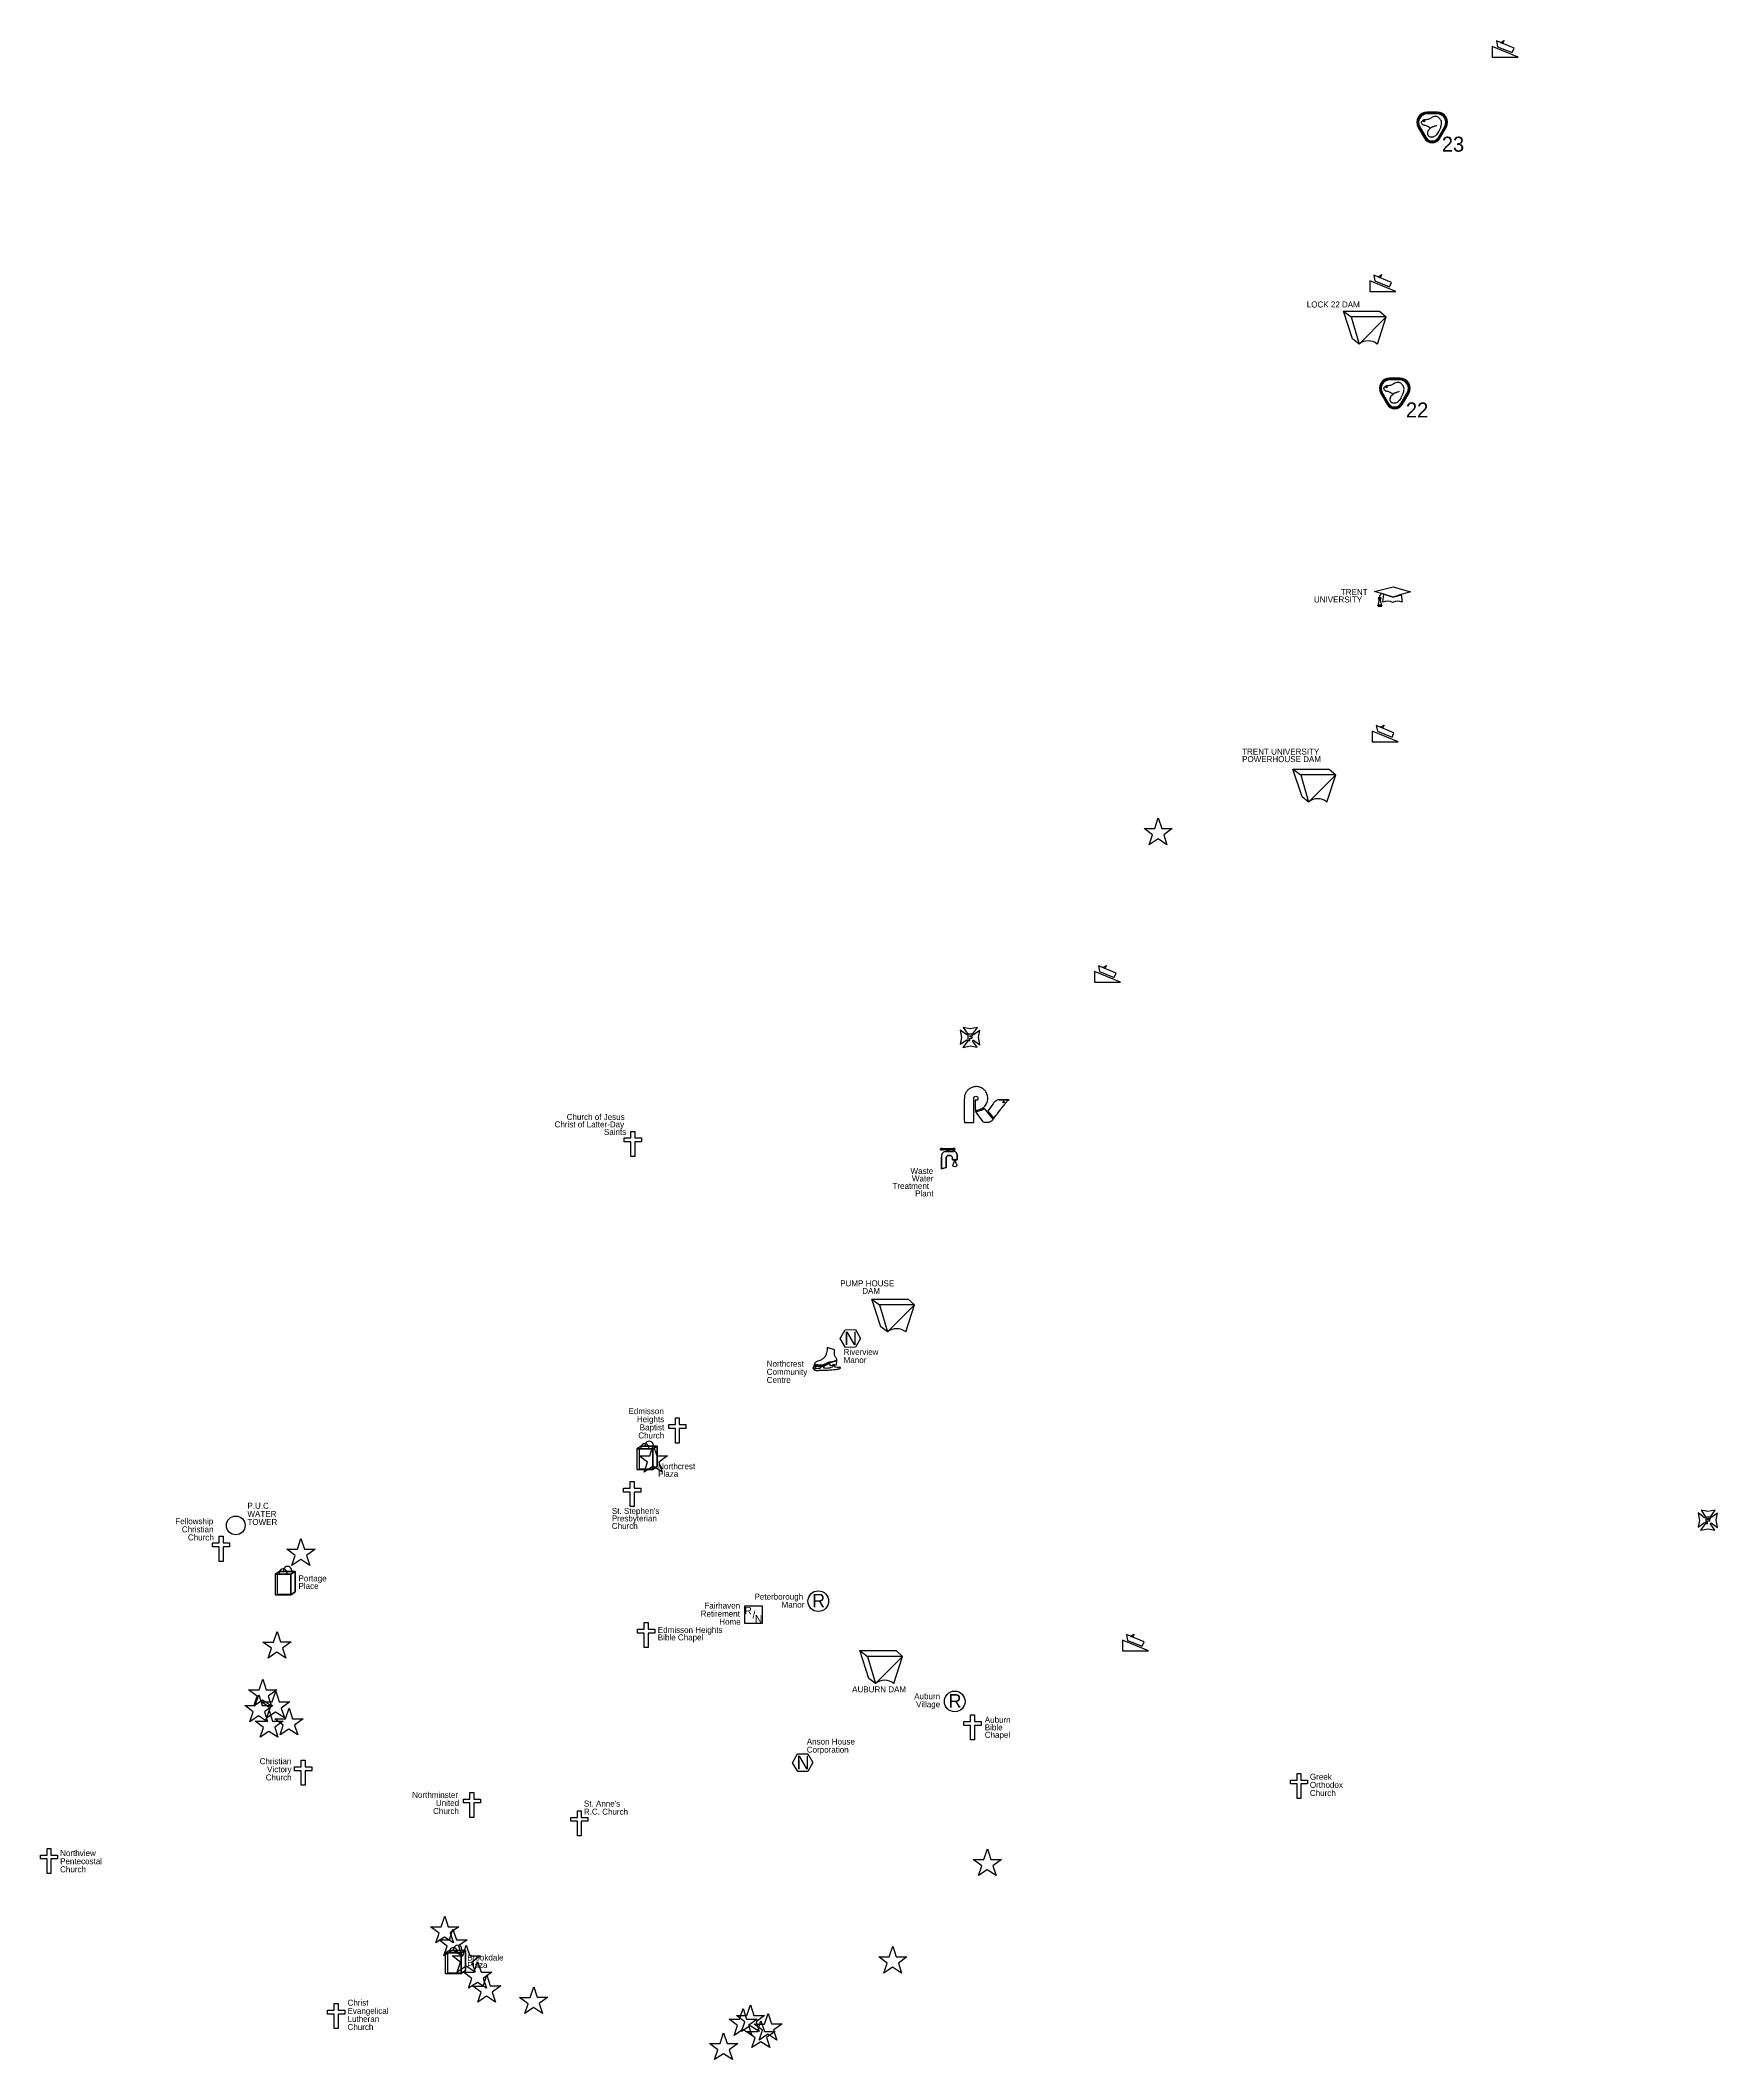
# Model space of a CAD drawing. Extents: x 709372 to 716948, y 4903261 to 4916861.
# Drawn here: x 711357 to 716948, y 4910130 to 4916861 of the extents above; entities that cross this region are included whole.
import ezdxf

# ---------------------------------------------------------------- set-up
doc = ezdxf.new("R2010")
doc.units = 0
for name, color, linetype in [('arenas', 7, 'Continuous'), ('boat ramps', 7, 'Continuous'), ('City_PUS service', 7, 'Continuous'), ('Dams', 7, 'Continuous'), ('fire_police', 7, 'Continuous'), ('Locks', 7, 'Continuous'), ('nursing homes', 7, 'Continuous'), ('points of interes', 7, 'Continuous'), ('post secondary', 7, 'Continuous'), ('religious inst_', 7, 'Continuous'), ('restaurants', 7, 'Continuous'), ('retire_nursing', 7, 'Continuous'), ('retirement homes', 7, 'Continuous'), ('shopping centre', 7, 'Continuous'), ('water towers', 7, 'Continuous')]:
    doc.layers.add(name, color=color, linetype=linetype)

msp = doc.modelspace()

# ---------------------------------------------------------------- linework, layer by layer
at = {"layer": 'arenas'}
for p, q in [((713938.8, 4912443), (713931.7, 4912436.1)), ((713937, 4912447.4), (713935.7, 4912443)), ((713943.8, 4912442.1), (713938.8, 4912443)), ((713940, 4912438.4), (713943.8, 4912442.1)), ((713960, 4912443.7), (713956.2, 4912433.5)), ((713969.7, 4912445.4), (713960, 4912443.7)), ((713968.9, 4912434.6), (713969.7, 4912445.4)), ((714004.2, 4912496.6), (713980, 4912503.4)), ((713988.7, 4912451), (713989, 4912444.2)), ((713989, 4912444.2), (714010.5, 4912445.9)), ((714005, 4912446.4), (713997.8, 4912445.7)), ((714010.5, 4912445.9), (714011.6, 4912462.2)), ((713931.7, 4912436.1), (713936.7, 4912428.9)), ((713939.6, 4912435.6), (713940, 4912438.4)), ((713940.1, 4912434), (713939.6, 4912435.6)), ((713941.7, 4912433.1), (713940.1, 4912434)), ((713956.2, 4912433.5), (713941.7, 4912433.1))]:
    msp.add_line(p, q, dxfattribs=at)
for points in [[(713935.7, 4912443), (713943.5, 4912441.7), (713953.7, 4912440.4), (713963.6, 4912440.7), (713969, 4912442.4), (713976.4, 4912445.8), (713984, 4912449.2), (713988.7, 4912451)], [(713980, 4912503.4), (713977.9, 4912485.8), (713973.3, 4912474.4), (713971.4, 4912471.8), (713963, 4912464.9), (713958.3, 4912461.6), (713945.3, 4912457.2), (713941, 4912454.4), (713938.1, 4912451), (713936.9, 4912447.1)], [(713936.9, 4912447.1), (713953.2, 4912444.8), (713959.2, 4912444.3), (713968.5, 4912445.7), (713983.5, 4912453.1), (713998.7, 4912456), (714006.3, 4912458.6), (714012, 4912462.2)], [(714011.6, 4912462.2), (714006.4, 4912459), (713998.9, 4912456.4), (713983.7, 4912453.5), (713968.7, 4912446.1), (713959.4, 4912444.7), (713953.3, 4912445.2), (713937, 4912447.4)], [(713997.8, 4912445.7), (713998.5, 4912441.5), (713996.5, 4912438.5)], [(714012, 4912462.2), (714011.9, 4912464.9), (714010.4, 4912468.5), (714008.1, 4912472.2), (714005.9, 4912476.4), (714004.4, 4912485.2), (714004.4, 4912491.8), (714004.2, 4912496.6)], [(714021.8, 4912437.8), (714008.1, 4912438.1), (714005.1, 4912439.4), (714004.6, 4912442.5), (714005, 4912446.4)], [(713936.7, 4912428.9), (713941.6, 4912427.8), (713945.8, 4912427.5)], [(713945.8, 4912427.5), (713953, 4912427.8), (713976.2, 4912428.6), (714002, 4912430.2), (714016.8, 4912432)], [(713996.5, 4912438.5), (713987.6, 4912435.5), (713968.9, 4912434.6)], [(714016.8, 4912432), (714019.6, 4912432.8), (714024.2, 4912435), (714024.7, 4912435.9), (714023.8, 4912437.2), (714021.8, 4912437.8)]]:
    msp.add_spline(points, degree=3, dxfattribs=at)
at = {"layer": 'boat ramps'}
for points in [[(716196.9, 4916840.3), (716196.9, 4916804.7), (716283.5, 4916804.6)], [(716263.1, 4916819.9), (716269.2, 4916834.5), (716210.5, 4916858.8), (716214, 4916839.6)], [(716224.5, 4916853.1), (716236.6, 4916860.6), (716231.2, 4916850.1)], [(715854.7, 4916039), (715860.8, 4916053.6), (715802.1, 4916078), (715805.7, 4916058.7)], [(715816.1, 4916072.3), (715828.3, 4916079.7), (715822.9, 4916069.3)], [(715788.6, 4916059.5), (715788.6, 4916023.8), (715875.1, 4916023.8)], [(715796.6, 4914558.4), (715796.6, 4914522.7), (715883.2, 4914522.7)], [(715862.8, 4914538), (715868.9, 4914552.6), (715810.2, 4914576.9), (715813.8, 4914557.7)], [(715824.2, 4914571.2), (715836.3, 4914578.6), (715831, 4914568.2)], [(714870.8, 4913757.4), (714870.8, 4913721.7), (714957.4, 4913721.6)], [(714936.9, 4913736.9), (714943, 4913751.5), (714884.4, 4913775.8), (714887.9, 4913756.6)], [(714898.4, 4913770.2), (714910.5, 4913777.6), (714905.1, 4913767.1)], [(714963.8, 4911528.5), (714963.8, 4911492.8), (715050.4, 4911492.7)], [(715029.9, 4911508), (715036, 4911522.6), (714977.3, 4911546.9), (714980.9, 4911527.7)], [(714991.4, 4911541.2), (715003.5, 4911548.7), (714998.1, 4911538.2)]]:
    msp.add_lwpolyline(points, close=True, dxfattribs=at)
at = {"layer": 'City_PUS service'}
for p, q in [((714360.7, 4913138.2), (714360.9, 4913099.2)), ((714360.9, 4913099.2), (714360.7, 4913138.2)), ((714380.6, 4913157.5), (714373.9, 4913157.5)), ((714373.9, 4913157.5), (714373.9, 4913157.5)), ((714373.9, 4913157.5), (714373.9, 4913157.5)), ((714373.9, 4913157.5), (714380.6, 4913157.5)), ((714376.8, 4913103.3), (714376.8, 4913138.2)), ((714376.8, 4913138.2), (714376.8, 4913103.3)), ((714380.6, 4913163.9), (714380.6, 4913163.9)), ((714382.2, 4913143.6), (714390.9, 4913143.6)), ((714390.9, 4913143.6), (714382.2, 4913143.6)), ((714383, 4913163.9), (714383, 4913163.9)), ((714402.2, 4913157.5), (714383, 4913157.5)), ((714383, 4913157.5), (714402.2, 4913157.5)), ((714397.1, 4913134.8), (714397.1, 4913129.5)), ((714397.1, 4913129.5), (714397.1, 4913134.8)), ((714397.1, 4913129.5), (714413.1, 4913129.5)), ((714413.1, 4913129.5), (714397.1, 4913129.5)), ((714398.3, 4913166.7), (714398.5, 4913166.8)), ((714405.7, 4913129.3), (714405.7, 4913129.3)), ((714405.7, 4913129.3), (714405.7, 4913129.3)), ((714413.1, 4913129.5), (714413.1, 4913146.6)), ((714413.1, 4913146.6), (714413.1, 4913129.5)), ((714360.9, 4913099.2), (714376.8, 4913103.3)), ((714376.8, 4913103.3), (714360.9, 4913099.2))]:
    msp.add_line(p, q, dxfattribs=at)
for points in [[(714398.5, 4913166.8), (714381.5, 4913165.6), (714363.6, 4913166.7)], [(714363.6, 4913166.7), (714381.5, 4913165.6), (714398.5, 4913166.8)], [(714363.8, 4913162.7), (714380.6, 4913163.9)], [(714380.6, 4913163.9), (714363.8, 4913162.7)], [(714380.6, 4913163.9), (714380.6, 4913157.5)], [(714380.6, 4913157.5), (714380.6, 4913163.9)], [(714383, 4913157.5), (714383, 4913163.9)], [(714383, 4913163.9), (714398.2, 4913162.7)], [(714398.2, 4913162.7), (714383, 4913163.9)], [(714383, 4913163.9), (714383, 4913157.5)]]:
    msp.add_lwpolyline(points, dxfattribs=at)
for centre, radius, start, end in [((714377, 4913141.3), 16.5, 100.74943, 190.74943), ((714377, 4913141.3), 16.5, 100.74943, 190.74943), ((714382.2, 4913138.2), 5.46, 90.01102, 180), ((714382.2, 4913138.2), 5.46, 90.01102, 180), ((714389.8, 4913136.3), 7.46, 349.07658, 81.548), ((714389.8, 4913136.3), 7.46, 349.07659, 81.54801), ((714402.2, 4913146.6), 10.9, 0, 90), ((714402.2, 4913146.6), 10.9, 0, 90)]:
    msp.add_arc(centre, radius, start, end, dxfattribs=at)
for points in [[(714363.6, 4913166.7), (714361.2, 4913167.2), (714359.2, 4913167.3), (714357.7, 4913166.4), (714357.1, 4913164.9), (714357.7, 4913163), (714360.8, 4913162.2), (714363.8, 4913162.7)], [(714363.8, 4913162.7), (714360.8, 4913162.2), (714357.7, 4913163), (714357.1, 4913164.9), (714357.7, 4913166.4), (714359.2, 4913167.3), (714361.2, 4913167.2), (714363.6, 4913166.7)], [(714398.2, 4913162.7), (714401.5, 4913162.2), (714404.5, 4913163.1), (714405.2, 4913165), (714404.6, 4913166.5), (714403.1, 4913167.4), (714401.1, 4913167.2), (714398.3, 4913166.7)], [(714398.3, 4913166.7), (714401.1, 4913167.2), (714403.1, 4913167.4), (714404.6, 4913166.5), (714405.2, 4913165), (714404.5, 4913163.1), (714401.5, 4913162.2), (714398.2, 4913162.7)], [(714405.7, 4913129.3), (714402.9, 4913121.2), (714401.9, 4913118.9), (714399.5, 4913114), (714399.1, 4913109.1), (714411.3, 4913108.4), (714411.3, 4913114.6), (714409.2, 4913118.8), (714407.1, 4913123.9), (714405.7, 4913129.3)]]:
    msp.add_spline(points, degree=3, dxfattribs=at)
at = {"layer": 'Dams'}
for p, q in [((715700.4, 4915957.9), (715726, 4915938.7)), ((715532.4, 4914431.5), (715558.1, 4914412.3)), ((714128.5, 4912665.2), (714154.2, 4912646)), ((714088.8, 4911493.4), (714114.5, 4911474.2))]:
    msp.add_line(p, q, dxfattribs=at)
for points in [[(715752.6, 4915848.4), (715730.6, 4915865.3), (715700.4, 4915957.9), (715821.2, 4915957.9), (715842.9, 4915938.7)], [(715584.6, 4914322), (715562.6, 4914338.9), (715532.4, 4914431.5), (715653.3, 4914431.5), (715674.9, 4914412.3)], [(714180.7, 4912555.7), (714158.7, 4912572.7), (714128.5, 4912665.2), (714249.4, 4912665.2), (714271, 4912646)], [(714141.1, 4911384), (714119.1, 4911400.9), (714088.8, 4911493.4), (714209.7, 4911493.4), (714231.3, 4911474.2)]]:
    msp.add_lwpolyline(points, close=True, dxfattribs=at)
for points in [[(715813.7, 4915848.4), (715842.9, 4915938.7), (715726, 4915938.7), (715752.6, 4915848.4)], [(715645.7, 4914322), (715674.9, 4914412.3), (715558.1, 4914412.3), (715584.6, 4914322)], [(714241.8, 4912555.7), (714271, 4912646), (714154.2, 4912646), (714180.7, 4912555.7)], [(714202.1, 4911384), (714231.3, 4911474.2), (714114.5, 4911474.2), (714141.1, 4911384)]]:
    msp.add_lwpolyline(points, dxfattribs=at)
for centre in [(715783.1, 4915810.6), (715615.1, 4914284.2), (714211.3, 4912517.9), (714171.6, 4911346.1)]:
    msp.add_arc(centre, 48.6, 51.09586, 128.90414, dxfattribs=at)
at = {"layer": 'fire_police'}
for points in [[(714445.3, 4913545.5), (714423.4, 4913561.6), (714428, 4913536.8), (714423.6, 4913514.4), (714445.1, 4913529.3)], [(714448.3, 4913526), (714432.2, 4913504.2), (714457.1, 4913508.8), (714479.4, 4913504.4), (714464.5, 4913525.8)], [(714464.8, 4913548.6), (714480.8, 4913570.4), (714456, 4913565.8), (714433.6, 4913570.2), (714448.5, 4913548.7)], [(714467.6, 4913528.7), (714488.8, 4913513.2), (714484.2, 4913538), (714488.6, 4913560.4), (714467.7, 4913545.8)], [(716904.3, 4911936.6), (716882.5, 4911952.6), (716887, 4911927.8), (716882.6, 4911905.4), (716904.1, 4911920.4)], [(716907.3, 4911917.1), (716891.3, 4911895.3), (716916.1, 4911899.9), (716938.5, 4911895.4), (716923.5, 4911916.9)], [(716923.8, 4911939.6), (716939.8, 4911961.4), (716915, 4911956.8), (716892.6, 4911961.3), (716907.6, 4911939.8)], [(716926.6, 4911919.8), (716947.8, 4911904.2), (716943.2, 4911929), (716947.7, 4911951.4), (716926.7, 4911936.8)]]:
    msp.add_lwpolyline(points, dxfattribs=at)
for points in [[(714454.9, 4913534.9), (714463.4, 4913534.9), (714463.4, 4913539.9), (714454.9, 4913539.9), (714454.9, 4913542.7), (714464.6, 4913542.7), (714464.6, 4913547.7), (714449.2, 4913547.7), (714449.2, 4913526.8), (714454.9, 4913526.8)], [(716913.9, 4911926), (716922.4, 4911926), (716922.4, 4911931), (716913.9, 4911931), (716913.9, 4911933.8), (716923.6, 4911933.8), (716923.6, 4911938.8), (716908.2, 4911938.8), (716908.2, 4911917.8), (716913.9, 4911917.8)]]:
    msp.add_lwpolyline(points, close=True, dxfattribs=at)
for centre, start, end in [((714456.5, 4913537.3), 214.87827, 233.7079), ((714456.5, 4913537.3), 124.92819, 143.81675), ((714456.5, 4913537.3), 304.82976, 322.27634), ((714456.5, 4913537.3), 37.33532, 53.6939), ((716915.6, 4911928.4), 214.87827, 233.7079), ((716915.6, 4911928.4), 124.92819, 143.81675), ((716915.6, 4911928.4), 304.82976, 322.27634), ((716915.6, 4911928.4), 37.33532, 53.6939)]:
    msp.add_arc(centre, 14, start, end, dxfattribs=at)
at = {"layer": 'Locks'}
for p, q in [((715959.2, 4916588.4), (715959.2, 4916588.4)), ((715834.2, 4915701.8), (715834.2, 4915701.8))]:
    msp.add_line(p, q, dxfattribs=at)
for points in [[(716013.9, 4916621.3), (715979.4, 4916621.3)], [(716013.9, 4916615.6), (715979.4, 4916615.6)], [(716014.5, 4916617.5), (715979.9, 4916617.5)], [(715950.1, 4916570.6), (715971.1, 4916534.4)], [(715953.6, 4916571.9), (715974.5, 4916535.6)], [(715955.1, 4916573.5), (715976, 4916537.2)], [(716017.3, 4916537.2), (716038.2, 4916573.5)], [(716019.9, 4916535.6), (716040.8, 4916571.9)], [(716022.2, 4916534.4), (716043.1, 4916570.6)], [(715825.1, 4915684.1), (715846, 4915647.8)], [(715828.6, 4915685.3), (715849.5, 4915649.1)], [(715830, 4915686.9), (715850.9, 4915650.7)], [(715888.9, 4915734.7), (715854.3, 4915734.7)], [(715888.9, 4915729), (715854.3, 4915729)], [(715889.4, 4915730.9), (715854.9, 4915730.9)], [(715892.2, 4915650.7), (715913.2, 4915686.9)], [(715894.8, 4915649.1), (715915.7, 4915685.3)], [(715897.2, 4915647.8), (715918.1, 4915684.1)]]:
    msp.add_lwpolyline(points, dxfattribs=at)
for centre in [(715969.1, 4916591.4), (715844.1, 4915704.9)]:
    msp.add_circle(centre, 2.26, dxfattribs=at)
for centre, radius, start, end in [((715979.4, 4916587.5), 33.8, 90, 209.99993), ((715979.9, 4916587.1), 30.4, 90, 209.99993), ((715979.4, 4916587.5), 28.1, 90, 209.99993), ((716013.9, 4916587.5), 33.8, 330.00007, 90), ((716013.9, 4916587.5), 28.1, 330.00007, 90), ((716014.5, 4916587.1), 30.4, 330.00007, 90), ((715996.6, 4916549.1), 29.5, 209.99999, 330.00001), ((715997.2, 4916548.7), 26.2, 209.99999, 330.00001), ((715996.6, 4916549.1), 23.9, 209.99999, 330.00001), ((715854.3, 4915700.9), 33.8, 90, 209.99993), ((715854.9, 4915700.5), 30.4, 90, 209.99993), ((715854.3, 4915700.9), 28.1, 90, 209.99993), ((715888.9, 4915700.9), 33.8, 330.00007, 90), ((715888.9, 4915700.9), 28.1, 330.00007, 90), ((715889.4, 4915700.5), 30.4, 330.00007, 90), ((715871.6, 4915662.6), 29.5, 209.99999, 330.00001), ((715872.2, 4915662.1), 26.2, 209.99999, 330.00001), ((715871.6, 4915662.6), 23.9, 209.99999, 330.00001)]:
    msp.add_arc(centre, radius, start, end, dxfattribs=at)
for points in [[(715959.2, 4916588.4), (715959.2, 4916588.2), (715960, 4916585.9), (715961.7, 4916582.9), (715965.5, 4916579.5), (715967.5, 4916578.7), (715971.5, 4916578.4), (715974.5, 4916577.6), (715978.2, 4916576.1), (715985.2, 4916572.4), (715987.7, 4916570.6), (715989.9, 4916568), (715993.4, 4916570.3)], [(715993.4, 4916570.3), (715987.8, 4916564.9), (715983.1, 4916559.7), (715981, 4916554.3), (715980.6, 4916548.4), (715982.2, 4916544.6), (715986.4, 4916540.4), (715993.1, 4916538.7), (716000.4, 4916539.4), (716006.6, 4916542.6), (716013.5, 4916548.4), (716017.7, 4916555.1), (716021.7, 4916563.2), (716025.6, 4916573), (716027.4, 4916581.7), (716027.2, 4916589.8), (716024.3, 4916596), (716021.1, 4916600.7), (716016.9, 4916604.1), (716011, 4916606.3), (716003.8, 4916606.5), (715996.7, 4916604.1), (715991.1, 4916600.9), (715985.6, 4916598), (715979.6, 4916596.4), (715973.9, 4916595.8), (715969.7, 4916596), (715966.7, 4916594.8), (715963.7, 4916592.6), (715961.5, 4916590.2), (715959.2, 4916588.4)], [(715993.2, 4916570.1), (715995.7, 4916571.8), (715999.8, 4916573.3), (716004.1, 4916574.6), (716008.4, 4916576.3), (716012.3, 4916577.7)], [(715834.2, 4915701.8), (715834.1, 4915701.6), (715835, 4915699.4), (715836.6, 4915696.4), (715840.4, 4915693), (715842.4, 4915692.1), (715846.4, 4915691.8), (715849.5, 4915691), (715853.1, 4915689.5), (715860.2, 4915685.9), (715862.6, 4915684.1), (715864.8, 4915681.4), (715868.4, 4915683.7)], [(715868.4, 4915683.7), (715862.8, 4915678.4), (715858.1, 4915673.1), (715855.9, 4915667.7), (715855.5, 4915661.9), (715857.2, 4915658), (715861.4, 4915653.8), (715868, 4915652.2), (715875.3, 4915652.8), (715881.5, 4915656), (715888.4, 4915661.9), (715892.6, 4915668.5), (715896.7, 4915676.6), (715900.5, 4915686.5), (715902.3, 4915695.2), (715902.1, 4915703.2), (715899.3, 4915709.5), (715896.1, 4915714.1), (715891.8, 4915717.5), (715886, 4915719.8), (715878.7, 4915720), (715871.7, 4915717.5), (715866, 4915714.3), (715860.6, 4915711.5), (715854.5, 4915709.9), (715848.9, 4915709.3), (715844.7, 4915709.5), (715841.6, 4915708.3), (715838.6, 4915706), (715836.4, 4915703.6), (715834.2, 4915701.8)], [(715868.1, 4915683.6), (715870.6, 4915685.3), (715874.8, 4915686.8), (715879.1, 4915688.1), (715883.3, 4915689.7), (715887.2, 4915691.1)]]:
    msp.add_spline(points, degree=3, dxfattribs=at)
at = {"layer": 'nursing homes'}
for points in [[(714074.6, 4912504.6), (714040.6, 4912504.4), (714023.4, 4912533.7), (714040.2, 4912563.3), (714074.2, 4912563.5), (714091.4, 4912534.2)], [(713915.5, 4911090.9), (713881.6, 4911090.7), (713864.4, 4911120), (713881.2, 4911149.6), (713915.2, 4911149.8), (713932.3, 4911120.5)]]:
    msp.add_lwpolyline(points, close=True, dxfattribs=at)
at = {"layer": 'points of interes'}
for p, q in [((714469, 4913254.2), (714469, 4913335.7)), ((714473.3, 4913327.8), (714473.3, 4913295.2)), ((714553.1, 4913329.7), (714586.1, 4913329.6)), ((714586.1, 4913329.6), (714554.2, 4913329.9)), ((714437.3, 4913254.2), (714469, 4913254.2)), ((714473.3, 4913295.2), (714473.3, 4913295.2)), ((714499.6, 4913256.2), (714474.4, 4913291.4)), ((714502.8, 4913301), (714533.5, 4913264)), ((714515.2, 4913291.9), (714535.2, 4913267.1))]:
    msp.add_line(p, q, dxfattribs=at)
msp.add_circle((714568.1, 4913322), 2.51, dxfattribs=at)
msp.add_arc((714477.2, 4913330.2), 38.9, 265.8525, 311.30657, dxfattribs=at)
for points in [[(714473.3, 4913295.2), (714481.3, 4913295.4), (714495.5, 4913300.7), (714507.7, 4913311.1), (714514.5, 4913326.1), (714514.5, 4913342.5), (714509.2, 4913355.9), (714502.6, 4913363.8), (714492, 4913370.6), (714478.1, 4913373.4), (714465.2, 4913371.9), (714455.3, 4913367.1), (714447.4, 4913361), (714440.9, 4913350.6), (714437.6, 4913340.7), (714437.3, 4913337.7), (714437.3, 4913254.2)], [(714469, 4913335.7), (714470.2, 4913339.1), (714481.4, 4913338.8), (714482.4, 4913334.3), (714481.6, 4913330.8), (714479.5, 4913328.4), (714476.8, 4913327.8), (714473.3, 4913327.8)], [(714554.2, 4913329.9), (714549.4, 4913329.3), (714543.3, 4913326.3), (714536.2, 4913320.5), (714533.2, 4913316.2), (714515.2, 4913291.9)], [(714535.2, 4913267.1), (714567.6, 4913309.3), (714575.7, 4913319.7), (714581.8, 4913326.6), (714586.1, 4913329.6)], [(714533.5, 4913264), (714526.6, 4913258), (714517.3, 4913253.9), (714507.7, 4913253.7), (714500.6, 4913255.2), (714499.6, 4913256.2)]]:
    msp.add_spline(points, degree=3, dxfattribs=at)
at = {"layer": 'post secondary'}
for p, q in [((715804.7, 4915024.2), (715866, 4915039.6)), ((715834.9, 4915014.4), (715804.7, 4915024.2)), ((715819.3, 4914998.8), (715815.2, 4914976.2)), ((715823.3, 4914999.3), (715819.3, 4914998.8)), ((715828.3, 4914976.2), (715823.3, 4914999.3)), ((715831.7, 4914987.7), (715834.9, 4915014.4)), ((715834.8, 4915014.3), (715866, 4915004.4)), ((715834.9, 4915014.4), (715866, 4915004.4)), ((715866, 4915004.4), (715834.9, 4915014.4)), ((715866, 4915039.6), (715924.2, 4915022.9)), ((715866, 4915004.4), (715893.5, 4915013.1)), ((715893.5, 4915013.1), (715866, 4915004.4)), ((715866, 4915004.4), (715893.4, 4915012.9)), ((715924.2, 4915022.9), (715893.5, 4915013.1)), ((715893.5, 4915013.1), (715896.2, 4914988.1)), ((715815.2, 4914976.2), (715828.3, 4914976.2))]:
    msp.add_line(p, q, dxfattribs=at)
msp.add_circle((715821.3, 4915001.2), 3.88, dxfattribs=at)
for centre, radius, start, end in [((715832.7, 4915005.1), 12, 96.65242, 199.07165), ((715848, 4914957.3), 34.4, 60.24649, 118.20356), ((715881.6, 4914956), 35.3, 65.51037, 117.81191)]:
    msp.add_arc(centre, radius, start, end, dxfattribs=at)
msp.add_ellipse((715821.8, 4914976.4), major_axis=(6.77, 0), ratio=0.490572, dxfattribs=at)
at = {"layer": 'religious inst_'}
for points in [[(713326, 4913189.3), (713303.8, 4913189.3), (713303.8, 4913202.3), (713326, 4913202.3)], [(713326, 4913202.3), (713326, 4913224.3), (713339, 4913224.3), (713339, 4913202.3)], [(713339, 4913189.3), (713339, 4913140.9), (713326, 4913140.9), (713326, 4913189.3)], [(713339, 4913202.3), (713361.1, 4913202.3), (713361.1, 4913189.3), (713339, 4913189.3)], [(713474.1, 4912233.9), (713451.9, 4912233.9), (713451.9, 4912246.8), (713474.1, 4912246.8)], [(713474.1, 4912246.8), (713474.1, 4912268.9), (713487.1, 4912268.9), (713487.1, 4912246.8)], [(713487.1, 4912246.8), (713509.3, 4912246.8), (713509.3, 4912233.9), (713487.1, 4912233.9)], [(713487.1, 4912233.9), (713487.1, 4912185.5), (713474.1, 4912185.5), (713474.1, 4912233.9)], [(713323.3, 4912035.1), (713323.3, 4912057.1), (713336.3, 4912057.1), (713336.3, 4912035.1)], [(713323.3, 4912022.1), (713301.2, 4912022.1), (713301.2, 4912035.1), (713323.3, 4912035.1)], [(713336.3, 4912022.1), (713336.3, 4911973.7), (713323.3, 4911973.7), (713323.3, 4912022.1)], [(713336.3, 4912035.1), (713358.5, 4912035.1), (713358.5, 4912022.1), (713336.3, 4912022.1)], [(711953.2, 4911839.5), (711931, 4911839.5), (711931, 4911852.5), (711953.2, 4911852.5)], [(711953.2, 4911852.5), (711953.2, 4911874.5), (711966.2, 4911874.5), (711966.2, 4911852.5)], [(711966.2, 4911839.5), (711966.2, 4911791.1), (711953.2, 4911791.1), (711953.2, 4911839.5)], [(711966.2, 4911852.5), (711988.3, 4911852.5), (711988.3, 4911839.5), (711966.2, 4911839.5)], [(713370.4, 4911565), (713370.4, 4911587), (713383.4, 4911587), (713383.4, 4911565)], [(713370.4, 4911552), (713348.2, 4911552), (713348.2, 4911565), (713370.4, 4911565)], [(713383.4, 4911552), (713383.4, 4911503.6), (713370.4, 4911503.6), (713370.4, 4911552)], [(713383.4, 4911565), (713405.5, 4911565), (713405.5, 4911552), (713383.4, 4911552)], [(714457.8, 4911244.2), (714435.6, 4911244.2), (714435.6, 4911257.1), (714457.8, 4911257.1)], [(714457.8, 4911257.1), (714457.8, 4911279.2), (714470.8, 4911279.2), (714470.8, 4911257.1)], [(714470.8, 4911244.2), (714470.8, 4911195.8), (714457.8, 4911195.8), (714457.8, 4911244.2)], [(714470.8, 4911257.1), (714492.9, 4911257.1), (714492.9, 4911244.2), (714470.8, 4911244.2)], [(712226.7, 4911093), (712204.5, 4911093), (712204.5, 4911106), (712226.7, 4911106)], [(712226.7, 4911106), (712226.7, 4911128), (712239.7, 4911128), (712239.7, 4911106)], [(712239.7, 4911106), (712261.9, 4911106), (712261.9, 4911093), (712239.7, 4911093)], [(712239.7, 4911093), (712239.7, 4911044.6), (712226.7, 4911044.6), (712226.7, 4911093)], [(715545.9, 4911049), (715523.7, 4911049), (715523.7, 4911062), (715545.9, 4911062)], [(715545.9, 4911062), (715545.9, 4911084), (715558.8, 4911084), (715558.8, 4911062)], [(715558.8, 4911049), (715558.8, 4911000.6), (715545.9, 4911000.6), (715545.9, 4911049)], [(715558.8, 4911062), (715581, 4911062), (715581, 4911049), (715558.8, 4911049)], [(712789.4, 4910986), (712767.2, 4910986), (712767.2, 4910998.9), (712789.4, 4910998.9)], [(712789.4, 4910998.9), (712789.4, 4911020.9), (712802.3, 4911020.9), (712802.3, 4910998.9)], [(712802.3, 4910986), (712802.3, 4910937.5), (712789.4, 4910937.5), (712789.4, 4910986)], [(712802.3, 4910998.9), (712824.5, 4910998.9), (712824.5, 4910986), (712802.3, 4910986)], [(713147.2, 4910924.8), (713125, 4910924.8), (713125, 4910937.7), (713147.2, 4910937.7)], [(713147.2, 4910937.7), (713147.2, 4910959.7), (713160.1, 4910959.7), (713160.1, 4910937.7)], [(713160.1, 4910924.8), (713160.1, 4910876.3), (713147.2, 4910876.3), (713147.2, 4910924.8)], [(713160.1, 4910937.7), (713182.3, 4910937.7), (713182.3, 4910924.8), (713160.1, 4910924.8)], [(711379.6, 4910812.3), (711379.6, 4910834.3), (711392.6, 4910834.3), (711392.6, 4910812.3)], [(711379.6, 4910799.3), (711357.5, 4910799.3), (711357.5, 4910812.3), (711379.6, 4910812.3)], [(711392.6, 4910799.3), (711392.6, 4910750.9), (711379.6, 4910750.9), (711379.6, 4910799.3)], [(711392.6, 4910812.3), (711414.8, 4910812.3), (711414.8, 4910799.3), (711392.6, 4910799.3)], [(712336.8, 4910282.2), (712314.6, 4910282.2), (712314.6, 4910295.2), (712336.8, 4910295.2)], [(712336.8, 4910295.2), (712336.8, 4910317.2), (712349.8, 4910317.2), (712349.8, 4910295.2)], [(712349.8, 4910295.2), (712371.9, 4910295.2), (712371.9, 4910282.2), (712349.8, 4910282.2)], [(712349.8, 4910282.2), (712349.8, 4910233.8), (712336.8, 4910233.8), (712336.8, 4910282.2)]]:
    msp.add_lwpolyline(points, dxfattribs=at)
at = {"layer": 'restaurants'}
for points in [[(715036.4, 4914233.5), (715071.6, 4914233.5), (715083.4, 4914269.1), (715094.9, 4914233.7), (715130.3, 4914233.7), (715101.8, 4914212.7), (715112.5, 4914179.7), (715082.6, 4914199.3), (715053.4, 4914179.7), (715064.5, 4914212.5)], [(713353.3, 4912142.6), (713388.5, 4912142.6), (713400.4, 4912178.2), (713411.8, 4912142.8), (713447.2, 4912142.8), (713418.8, 4912121.9), (713429.4, 4912088.9), (713399.6, 4912108.4), (713370.3, 4912088.9), (713381.4, 4912121.7)], [(712179, 4911831.4), (712214.2, 4911831.4), (712226, 4911867), (712237.5, 4911831.6), (712272.9, 4911831.6), (712244.4, 4911810.7), (712255.1, 4911777.6), (712225.2, 4911797.2), (712196, 4911777.6), (712207.1, 4911810.5)], [(712099.3, 4911522.2), (712134.5, 4911522.2), (712146.4, 4911557.8), (712157.8, 4911522.4), (712193.2, 4911522.4), (712164.8, 4911501.4), (712175.4, 4911468.4), (712145.6, 4911488), (712116.3, 4911468.4), (712127.4, 4911501.2)], [(712051.4, 4911362.5), (712086.6, 4911362.5), (712098.5, 4911398.1), (712109.9, 4911362.7), (712145.3, 4911362.7), (712116.9, 4911341.7), (712127.5, 4911308.7), (712097.7, 4911328.3), (712068.4, 4911308.7), (712079.5, 4911341.5)], [(712038.7, 4911310.1), (712073.9, 4911310.1), (712085.8, 4911345.7), (712097.2, 4911310.3), (712132.6, 4911310.3), (712104.1, 4911289.3), (712114.8, 4911256.3), (712085, 4911275.9), (712055.7, 4911256.3), (712066.8, 4911289.1)], [(712094.8, 4911322.9), (712130, 4911322.9), (712141.9, 4911358.4), (712153.3, 4911323), (712188.7, 4911323), (712160.2, 4911302.1), (712170.9, 4911269.1), (712141.1, 4911288.6), (712111.8, 4911269.1), (712122.9, 4911301.9)], [(712139.2, 4911266.3), (712174.4, 4911266.3), (712186.2, 4911301.9), (712197.7, 4911266.5), (712233.1, 4911266.5), (712204.6, 4911245.5), (712215.3, 4911212.5), (712185.4, 4911232.1), (712156.2, 4911212.5), (712167.2, 4911245.3)], [(712073, 4911258.7), (712108.2, 4911258.7), (712120.1, 4911294.3), (712131.5, 4911258.9), (712166.9, 4911258.9), (712138.4, 4911237.9), (712149.1, 4911204.9), (712119.3, 4911224.5), (712090, 4911204.9), (712101.1, 4911237.7)], [(714466.8, 4910797.4), (714502, 4910797.4), (714513.8, 4910833), (714525.3, 4910797.6), (714560.7, 4910797.6), (714532.2, 4910776.6), (714542.9, 4910743.6), (714513, 4910763.1), (714483.8, 4910743.6), (714494.9, 4910776.4)], [(712658.2, 4910573.2), (712693.4, 4910573.2), (712705.2, 4910608.8), (712716.7, 4910573.4), (712752.1, 4910573.4), (712723.6, 4910552.5), (712734.3, 4910519.5), (712704.5, 4910539), (712675.2, 4910519.5), (712686.3, 4910552.3)], [(712685.6, 4910529.9), (712720.8, 4910529.9), (712732.6, 4910565.5), (712744.1, 4910530.1), (712779.5, 4910530.1), (712751, 4910509.1), (712761.7, 4910476.1), (712731.8, 4910495.7), (712702.6, 4910476.1), (712713.6, 4910508.9)], [(712730, 4910475.9), (712765.2, 4910475.9), (712777, 4910511.5), (712788.5, 4910476.1), (712823.9, 4910476.1), (712795.4, 4910455.1), (712806.1, 4910422.1), (712776.2, 4910441.6), (712747, 4910422.1), (712758, 4910454.9)], [(714151.9, 4910472.5), (714187, 4910472.5), (714198.9, 4910508.1), (714210.4, 4910472.7), (714245.7, 4910472.7), (714217.3, 4910451.7), (714228, 4910418.7), (714198.1, 4910438.3), (714168.9, 4910418.7), (714179.9, 4910451.5)], [(712767.8, 4910421.9), (712803, 4910421.9), (712814.9, 4910457.5), (712826.3, 4910422.1), (712861.7, 4910422.1), (712833.3, 4910401.2), (712843.9, 4910368.2), (712814.1, 4910387.7), (712784.8, 4910368.2), (712795.9, 4910401)], [(712798.3, 4910375.7), (712833.5, 4910375.7), (712845.3, 4910411.3), (712856.8, 4910375.9), (712892.2, 4910375.9), (712863.7, 4910354.9), (712874.4, 4910321.9), (712844.5, 4910341.5), (712815.3, 4910321.9), (712826.3, 4910354.7)], [(712954.9, 4910337.8), (712990, 4910337.8), (713001.9, 4910373.4), (713013.4, 4910338), (713048.7, 4910338), (713020.3, 4910317), (713030.9, 4910284), (713001.1, 4910303.5), (712971.9, 4910284), (712982.9, 4910316.8)], [(713652.7, 4910264.9), (713687.9, 4910264.9), (713699.8, 4910300.5), (713711.3, 4910265.1), (713746.6, 4910265.1), (713718.2, 4910244.1), (713728.8, 4910211.1), (713699, 4910230.6), (713669.7, 4910211.1), (713680.8, 4910243.9)], [(713677.4, 4910277.5), (713712.6, 4910277.5), (713724.4, 4910313.1), (713735.9, 4910277.7), (713771.3, 4910277.7), (713742.8, 4910256.7), (713753.5, 4910223.7), (713723.7, 4910243.3), (713694.4, 4910223.7), (713705.5, 4910256.5)], [(713712.2, 4910224.3), (713747.4, 4910224.3), (713759.3, 4910259.9), (713770.7, 4910224.5), (713806.1, 4910224.5), (713777.7, 4910203.6), (713788.3, 4910170.5), (713758.5, 4910190.1), (713729.2, 4910170.5), (713740.3, 4910203.4)], [(713736.1, 4910249), (713771.3, 4910249), (713783.2, 4910284.6), (713794.6, 4910249.2), (713830, 4910249.2), (713801.5, 4910228.3), (713812.2, 4910195.2), (713782.4, 4910214.8), (713753.1, 4910195.2), (713764.2, 4910228.1)], [(713587.8, 4910184.1), (713623, 4910184.1), (713634.9, 4910219.7), (713646.3, 4910184.3), (713681.7, 4910184.3), (713653.2, 4910163.4), (713663.9, 4910130.3), (713634.1, 4910149.9), (713604.8, 4910130.3), (713615.9, 4910163.2)]]:
    msp.add_lwpolyline(points, close=True, dxfattribs=at)
at = {"layer": 'retire_nursing'}
msp.add_lwpolyline([(713705, 4911642.6), (713763.6, 4911642.6), (713763.6, 4911584), (713705, 4911584)], close=True, dxfattribs=at)
at = {"layer": 'retirement homes'}
for centre in [(713950.3, 4911658.4), (714405, 4911324.1)]:
    msp.add_circle(centre, 34.5, dxfattribs=at)
at = {"layer": 'shopping centre'}
for p, q in [((713359.6, 4912174.6), (713345.2, 4912165.9)), ((713359.6, 4912174.6), (713345.2, 4912165.9)), ((713412.8, 4912174.6), (713398.3, 4912165.9)), ((713412.8, 4912174.6), (713398.3, 4912165.9)), ((713398.3, 4912165.9), (713412.8, 4912174.6)), ((713412.8, 4912106.9), (713412.8, 4912174.6)), ((713398.3, 4912165.9), (713345.2, 4912165.9)), ((713345.2, 4912165.9), (713345.2, 4912097.3)), ((713345.2, 4912165.9), (713353.9, 4912165.9)), ((713398.3, 4912097.3), (713398.3, 4912165.9)), ((713398.3, 4912165.9), (713398.3, 4912097.3)), ((713398.3, 4912165.9), (713398.3, 4912098.2)), ((713412.8, 4912106.9), (713398.3, 4912097.3)), ((713398.3, 4912097.3), (713412.8, 4912106.9)), ((713345.2, 4912097.3), (713398.3, 4912097.3)), ((712154.1, 4911756.9), (712139.6, 4911748.2)), ((712154.1, 4911756.9), (712139.6, 4911748.2)), ((712192.7, 4911748.2), (712139.6, 4911748.2)), ((712139.6, 4911748.2), (712139.6, 4911679.6)), ((712139.6, 4911748.2), (712148.3, 4911748.2)), ((712207.2, 4911756.9), (712192.7, 4911748.2)), ((712207.2, 4911756.9), (712192.7, 4911748.2)), ((712192.7, 4911748.2), (712207.2, 4911756.9)), ((712192.7, 4911679.6), (712192.7, 4911748.2)), ((712192.7, 4911748.2), (712192.7, 4911679.6)), ((712192.7, 4911748.2), (712192.7, 4911680.6)), ((712207.2, 4911689.3), (712207.2, 4911756.9)), ((712139.6, 4911679.6), (712192.7, 4911679.6)), ((712207.2, 4911689.3), (712192.7, 4911679.6)), ((712192.7, 4911679.6), (712207.2, 4911689.3)), ((712721.4, 4910494.5), (712706.9, 4910485.8)), ((712721.4, 4910494.5), (712706.9, 4910485.8)), ((712774.6, 4910494.5), (712760.1, 4910485.8)), ((712774.6, 4910494.5), (712760.1, 4910485.8)), ((712760.1, 4910485.8), (712774.6, 4910494.5)), ((712774.6, 4910426.9), (712774.6, 4910494.5)), ((712760.1, 4910485.8), (712706.9, 4910485.8)), ((712706.9, 4910485.8), (712706.9, 4910417.2)), ((712706.9, 4910485.8), (712715.6, 4910485.8)), ((712760.1, 4910417.2), (712760.1, 4910485.8)), ((712760.1, 4910485.8), (712760.1, 4910417.2)), ((712760.1, 4910485.8), (712760.1, 4910418.2)), ((712774.6, 4910426.9), (712760.1, 4910417.2)), ((712760.1, 4910417.2), (712774.6, 4910426.9)), ((712706.9, 4910417.2), (712760.1, 4910417.2))]:
    msp.add_line(p, q, dxfattribs=at)
for points in [[(713412.8, 4912174.6), (713359.6, 4912174.6)], [(713359.6, 4912174.6), (713412.8, 4912174.6), (713412.8, 4912106.9)], [(713398.3, 4912098.2), (713353.9, 4912098.2), (713353.9, 4912165.9)], [(713353.9, 4912165.9), (713398.3, 4912165.9)], [(713353.9, 4912165.9), (713398.3, 4912165.9)], [(712192.7, 4911680.6), (712148.3, 4911680.6), (712148.3, 4911748.2)], [(712148.3, 4911748.2), (712192.7, 4911748.2)], [(712148.3, 4911748.2), (712192.7, 4911748.2)], [(712207.2, 4911756.9), (712154.1, 4911756.9)], [(712154.1, 4911756.9), (712207.2, 4911756.9), (712207.2, 4911689.3)], [(712774.6, 4910494.5), (712721.4, 4910494.5)], [(712721.4, 4910494.5), (712774.6, 4910494.5), (712774.6, 4910426.9)], [(712760.1, 4910418.2), (712715.6, 4910418.2), (712715.6, 4910485.8)], [(712715.6, 4910485.8), (712760.1, 4910485.8)], [(712715.6, 4910485.8), (712760.1, 4910485.8)]]:
    msp.add_lwpolyline(points, dxfattribs=at)
for centre, start, end in [((713372.2, 4912169.5), 340.45683, 199.54317), ((713386.8, 4912177.8), 345.58906, 194.41094), ((712181.3, 4911760.2), 345.58906, 194.41094), ((712166.7, 4911751.8), 340.45683, 199.54317), ((712734, 4910489.4), 340.45683, 199.54317), ((712748.6, 4910497.8), 345.58906, 194.41094)]:
    msp.add_arc(centre, 13.8, start, end, dxfattribs=at)
at = {"layer": 'water towers'}
msp.add_ellipse((712008.6, 4911910.9), major_axis=(0, 31.2), ratio=0.999989, dxfattribs=at)

# ---------------------------------------------------------------- texts
at = {"layer": 'arenas'}
for s, p in [('Northcrest', (713778.3, 4912439.8)), ('Community', (713778.3, 4912412.8)), ('Centre', (713778.3, 4912385.8))]:
    msp.add_text(s, height=20, dxfattribs=at).set_placement(p)
at = {"layer": 'City_PUS service'}
for s, p in [('Treatment', (714197.6, 4913032.3)), ('Waste', (714257.7, 4913082.3)), ('Water', (714262.4, 4913057.3)), ('Plant', (714273.2, 4913007.3))]:
    msp.add_text(s, height=20, dxfattribs=at).set_placement(p)
at = {"layer": 'Dams'}
for s, p in [('LOCK 22 DAM', (715578.4, 4915970.3)), ('TRENT UNIVERSITY', (715363, 4914480)), ('POWERHOUSE DAM', (715362.9, 4914455)), ('PUMP HOUSE', (714023.5, 4912707.6)), ('DAM', (714096.9, 4912682.6)), ('AUBURN DAM', (714063.2, 4911354.5))]:
    msp.add_text(s, height=20, dxfattribs=at).set_placement(p)
at = {"layer": 'Locks'}
for s, p in [('23', (716028.6, 4916489.6)), ('22', (715909, 4915603.7))]:
    msp.add_text(s, height=50, dxfattribs=at).set_placement(p)
at = {"layer": 'nursing homes'}
for s, height, p in [('N', 45, (714036.8, 4912511.8)), ('Riverview', 20, (714034.8, 4912479)), ('Manor', 20, (714034.8, 4912452)), ('Anson House', 20, (713911.9, 4911180.5)), ('Corporation', 20, (713911.9, 4911153.5)), ('N', 45, (713877.8, 4911098.1))]:
    msp.add_text(s, height=height, dxfattribs=at).set_placement(p)
at = {"layer": 'post secondary'}
for s, p in [('UNIVERSITY', (715602.4, 4914987.1)), ('TRENT', (715692, 4915012.1))]:
    msp.add_text(s, height=20, dxfattribs=at).set_placement(p)
at = {"layer": 'religious inst_'}
for s, p in [('Christ of Latter-Day', (713071.3, 4913237.4)), ('Church of Jesus', (713111.7, 4913262.4)), ('Saints', (713235.9, 4913212.4)), ('Edmisson', (713317.8, 4912281.7)), ('Heights', (713345.8, 4912254.7)), ('Baptist', (713355.1, 4912227.7)), ('Church', (713350.4, 4912200.7)), ("St. Stephen's", (713262.2, 4911949.2)), ('Fellowship', (711807.3, 4911914.8)), ('Christian', (711829, 4911887.8)), ('Church', (713262.2, 4911899.2)), ('Presbyterian', (713262.2, 4911924.2)), ('Church', (711849.2, 4911860.8)), ('Edmisson Heights', (713415.4, 4911552.7)), ('Bible Chapel', (713415.4, 4911527.7)), ('Auburn', (714505.2, 4911252.9)), ('Bible', (714505.2, 4911227.9)), ('Chapel', (714505.2, 4911202.9)), ('Christian', (712088.3, 4911114.9)), ('Victory', (712113.1, 4911087.9)), ('Church', (712108.5, 4911060.9)), ('Orthodox', (715588.8, 4911036.1)), ('Greek', (715588.8, 4911063.1)), ('Church', (715588.8, 4911009.1)), ('Northminster', (712596.6, 4911002.8)), ('Church', (712666.4, 4910948.8)), ('United', (712675.8, 4910975.8)), ("St. Anne's", (713169, 4910973.8)), ('R.C. Church', (713169, 4910946.8)), ('Northview', (711423.2, 4910808.7)), ('Church', (711423.2, 4910754.7)), ('Pentecostal', (711423.2, 4910781.7)), ('Christ', (712381.2, 4910309.9)), ('Evangelical', (712381.2, 4910282.9)), ('Church', (712381.2, 4910228.9)), ('Lutheran', (712381.2, 4910255.9))]:
    msp.add_text(s, height=20, dxfattribs=at).set_placement(p)
at = {"layer": 'retire_nursing'}
for s, height, p in [('Fairhaven', 20, (713570.7, 4911633.7)), ('R', 25, (713704.5, 4911614.2)), ('Retirement', 20, (713558.3, 4911606.7)), ('Home', 20, (713620.4, 4911579.7)), ('/', 25, (713731.1, 4911600.5)), ('N', 25, (713739.2, 4911586.8))]:
    msp.add_text(s, height=height, dxfattribs=at).set_placement(p)
at = {"layer": 'retirement homes'}
for s, height, p in [('Peterborough', 20, (713737.8, 4911663.5)), ('Manor', 20, (713827.9, 4911636.5)), ('R', 45, (713929.5, 4911637.8)), ('Auburn', 20, (714270, 4911331.5)), ('Village', 20, (714276.2, 4911304.5)), ('R', 45, (714384.2, 4911303.5))]:
    msp.add_text(s, height=height, dxfattribs=at).set_placement(p)
at = {"layer": 'shopping centre'}
for s, p in [('Northcrest', (713416.6, 4912097.9)), ('Plaza', (713416.6, 4912072.9)), ('Portage', (712217.8, 4911724.3)), ('Place', (712217.8, 4911699.3)), ('Brookdale', (712780.8, 4910460.7)), ('Plaza', (712780.8, 4910435.7))]:
    msp.add_text(s, height=20, dxfattribs=at).set_placement(p)
at = {"layer": 'water towers'}
for s, p in [('P.U.C.', (712047.6, 4911966.3)), ('WATER', (712047.6, 4911939.3)), ('TOWER', (712047.6, 4911912.3))]:
    msp.add_text(s, height=20, dxfattribs=at).set_placement(p)

doc.saveas('drawing.dxf')
